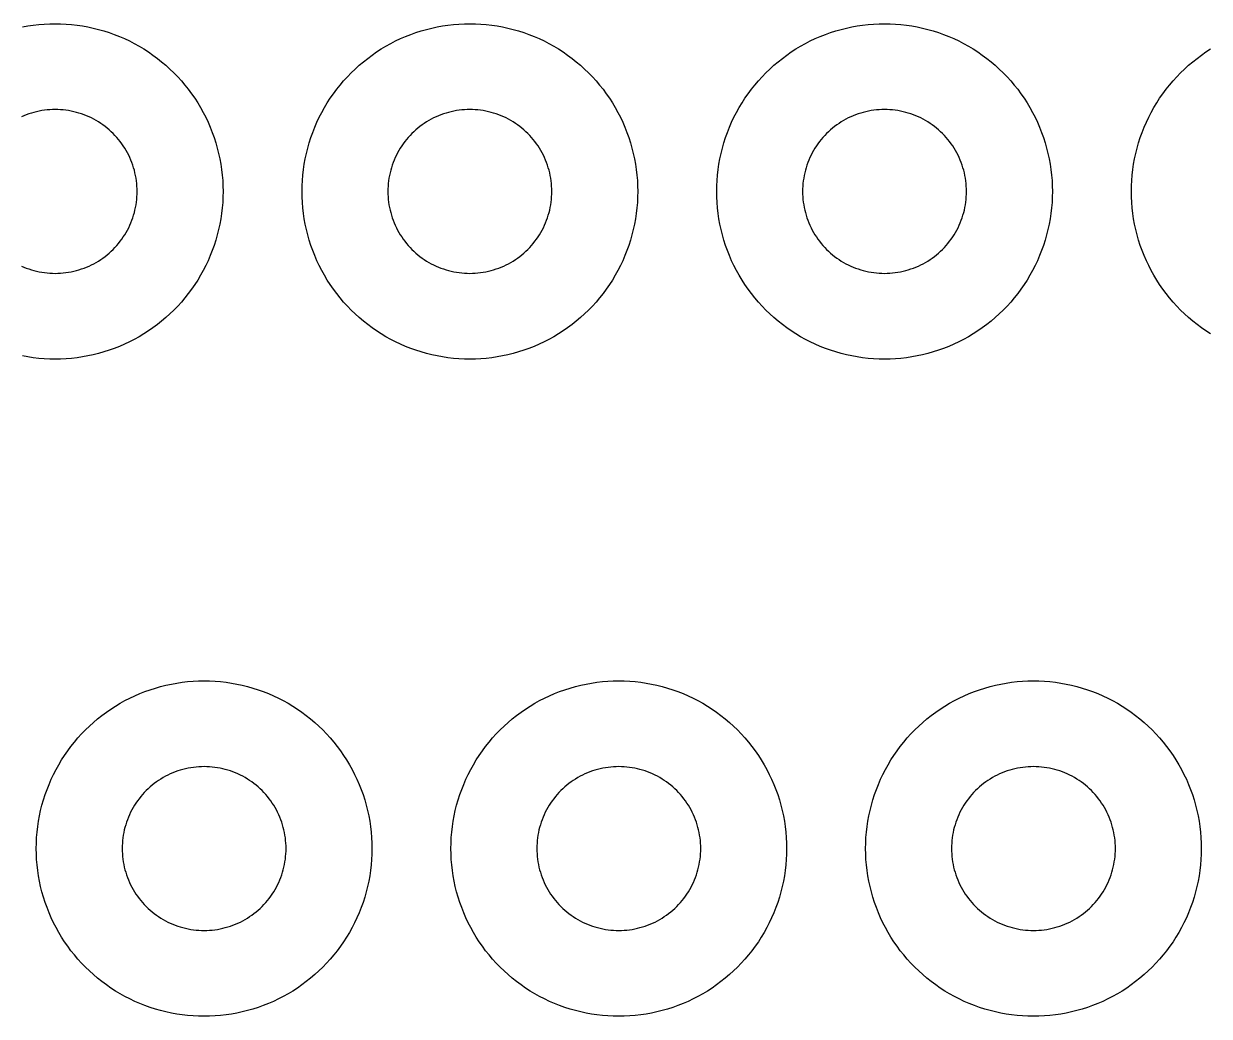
# Model space of a CAD drawing. Header units: millimetres. Extents: x 0 to 476, y 5 to 280.
# Drawn here: x 230.4 to 290.4, y 4.6 to 54.9 of the extents above; entities that cross this region are included whole.
import ezdxf

# ---------------------------------------------------------------- set-up
doc = ezdxf.new("R2010")
doc.units = ezdxf.units.MM
doc.layers.add('CUT', color=1, linetype='Continuous')

msp = doc.modelspace()

# ---------------------------------------------------------------- linework, layer by layer
at = {"layer": 'CUT'}
for points in [[(230.3, 54.77), (230.573, 54.82), (230.848, 54.861), (231.125, 54.892), (231.402, 54.915), (231.68, 54.929), (231.958, 54.933), (232.236, 54.929), (232.514, 54.915), (232.791, 54.892), (233.067, 54.861), (233.343, 54.82), (233.616, 54.77), (233.888, 54.711), (234.158, 54.644), (234.425, 54.567), (234.69, 54.482), (234.952, 54.389), (235.211, 54.286), (235.466, 54.176), (235.717, 54.057), (235.965, 53.93), (236.208, 53.795), (236.446, 53.652), (236.68, 53.501), (236.909, 53.343), (237.132, 53.177), (237.35, 53.004), (237.562, 52.824), (237.768, 52.637), (237.968, 52.444), (238.162, 52.244), (238.349, 52.038), (238.529, 51.826), (238.701, 51.608), (238.867, 51.384), (239.025, 51.156), (239.176, 50.922), (239.319, 50.683), (239.454, 50.44), (239.581, 50.193), (239.7, 49.941), (239.811, 49.686), (239.913, 49.427), (240.007, 49.166), (240.092, 48.901), (240.168, 48.633), (240.236, 48.363), (240.295, 48.092), (240.344, 47.818), (240.385, 47.543), (240.417, 47.266), (240.44, 46.989), (240.453, 46.711), (240.458, 46.433), (240.453, 46.155), (240.453, 46.155), (240.44, 45.877), (240.417, 45.6), (240.385, 45.324), (240.344, 45.049), (240.295, 44.775), (240.236, 44.503), (240.168, 44.233), (240.092, 43.966), (240.007, 43.701), (239.913, 43.439), (239.811, 43.181), (239.7, 42.925), (239.581, 42.674), (239.454, 42.426), (239.319, 42.183), (239.176, 41.945), (239.025, 41.711), (238.867, 41.482), (238.701, 41.259), (238.529, 41.041), (238.349, 40.829), (238.162, 40.623), (237.968, 40.423), (237.768, 40.229), (237.562, 40.043), (237.35, 39.863), (237.132, 39.69), (236.909, 39.524), (236.68, 39.366), (236.446, 39.215), (236.208, 39.072), (235.965, 38.937), (235.717, 38.81), (235.466, 38.691), (235.211, 38.58), (234.952, 38.478), (234.69, 38.384), (234.425, 38.299), (234.158, 38.223), (233.888, 38.155), (233.616, 38.097), (233.343, 38.047), (233.067, 38.006), (232.791, 37.974), (232.514, 37.952), (232.236, 37.938), (231.958, 37.933), (231.68, 37.938), (231.402, 37.952), (231.125, 37.974), (230.848, 38.006), (230.573, 38.047), (230.3, 38.097)], [(290.469, 39.215), (290.236, 39.366), (290.007, 39.524), (289.783, 39.69), (289.566, 39.863), (289.353, 40.043), (289.147, 40.229), (288.948, 40.423), (288.754, 40.623), (288.567, 40.829), (288.387, 41.041), (288.214, 41.259), (288.049, 41.482), (287.89, 41.711), (287.74, 41.945), (287.597, 42.183), (287.462, 42.426), (287.334, 42.674), (287.216, 42.925), (287.105, 43.181), (287.003, 43.439), (286.909, 43.701), (286.824, 43.966), (286.748, 44.233), (286.68, 44.503), (286.621, 44.775), (286.571, 45.049), (286.531, 45.324), (286.499, 45.6), (286.476, 45.877), (286.462, 46.155), (286.458, 46.433), (286.462, 46.711), (286.476, 46.989), (286.499, 47.266), (286.531, 47.543), (286.571, 47.818), (286.621, 48.092), (286.68, 48.363), (286.748, 48.633), (286.824, 48.901), (286.909, 49.166), (287.003, 49.427), (287.105, 49.686), (287.216, 49.941), (287.334, 50.193), (287.462, 50.44), (287.597, 50.683), (287.74, 50.922), (287.89, 51.156), (288.049, 51.384), (288.214, 51.608), (288.387, 51.826), (288.567, 52.038), (288.754, 52.244), (288.948, 52.444), (289.147, 52.637), (289.353, 52.824), (289.566, 53.004), (289.783, 53.177), (290.007, 53.343), (290.236, 53.501), (290.469, 53.652)], [(230.245, 42.653), (230.37, 42.599), (230.496, 42.549), (230.624, 42.504), (230.753, 42.462), (230.884, 42.425), (231.016, 42.392), (231.148, 42.363), (231.282, 42.339), (231.416, 42.319), (231.551, 42.303), (231.686, 42.292), (231.822, 42.286), (231.958, 42.283), (232.094, 42.286), (232.229, 42.292), (232.365, 42.303), (232.5, 42.319), (232.634, 42.339), (232.768, 42.363), (232.9, 42.392), (233.032, 42.425), (233.163, 42.462), (233.292, 42.504), (233.42, 42.549), (233.546, 42.599), (233.671, 42.653), (233.793, 42.711), (233.914, 42.773), (234.033, 42.839), (234.149, 42.909), (234.264, 42.983), (234.375, 43.06), (234.484, 43.141), (234.591, 43.225), (234.694, 43.313), (234.795, 43.404), (234.892, 43.499), (234.987, 43.596), (235.078, 43.697), (235.166, 43.801), (235.25, 43.907), (235.331, 44.016), (235.409, 44.128), (235.482, 44.242), (235.552, 44.358), (235.618, 44.477), (235.68, 44.598), (235.738, 44.721), (235.792, 44.845), (235.842, 44.971), (235.888, 45.099), (235.929, 45.229), (235.967, 45.359), (236, 45.491), (236.028, 45.624), (236.052, 45.757), (236.072, 45.892), (236.088, 46.027), (236.099, 46.162), (236.106, 46.298), (236.108, 46.433), (236.106, 46.569), (236.106, 46.569), (236.099, 46.705), (236.088, 46.84), (236.072, 46.975), (236.052, 47.109), (236.028, 47.243), (236, 47.376), (235.967, 47.507), (235.929, 47.638), (235.888, 47.767), (235.842, 47.895), (235.792, 48.021), (235.738, 48.146), (235.68, 48.269), (235.618, 48.39), (235.552, 48.508), (235.482, 48.625), (235.409, 48.739), (235.331, 48.851), (235.25, 48.96), (235.166, 49.066), (235.078, 49.17), (234.987, 49.27), (234.892, 49.368), (234.795, 49.462), (234.694, 49.553), (234.591, 49.641), (234.484, 49.726), (234.375, 49.807), (234.264, 49.884), (234.149, 49.958), (234.033, 50.027), (233.914, 50.093), (233.793, 50.155), (233.671, 50.213), (233.546, 50.267), (233.42, 50.317), (233.292, 50.363), (233.163, 50.405), (233.032, 50.442), (232.9, 50.475), (232.768, 50.504), (232.634, 50.528), (232.5, 50.548), (232.365, 50.563), (232.229, 50.574), (232.094, 50.581), (231.958, 50.583), (231.822, 50.581), (231.686, 50.574), (231.551, 50.563), (231.416, 50.548), (231.282, 50.528), (231.148, 50.504), (231.016, 50.475), (230.884, 50.442), (230.753, 50.405), (230.624, 50.363), (230.496, 50.317), (230.37, 50.267), (230.245, 50.213)]]:
    msp.add_lwpolyline(points, dxfattribs=at)
for points in [[(261.453, 46.155), (261.44, 45.877), (261.417, 45.6), (261.385, 45.324), (261.344, 45.049), (261.295, 44.775), (261.236, 44.503), (261.168, 44.233), (261.092, 43.966), (261.007, 43.701), (260.913, 43.439), (260.811, 43.181), (260.7, 42.925), (260.581, 42.674), (260.454, 42.426), (260.319, 42.183), (260.176, 41.945), (260.025, 41.711), (259.867, 41.482), (259.701, 41.259), (259.529, 41.041), (259.349, 40.829), (259.162, 40.623), (258.968, 40.423), (258.768, 40.229), (258.562, 40.043), (258.35, 39.863), (258.132, 39.69), (257.909, 39.524), (257.68, 39.366), (257.446, 39.215), (257.208, 39.072), (256.965, 38.937), (256.717, 38.81), (256.466, 38.691), (256.211, 38.58), (255.952, 38.478), (255.69, 38.384), (255.425, 38.299), (255.158, 38.223), (254.888, 38.155), (254.616, 38.097), (254.343, 38.047), (254.067, 38.006), (253.791, 37.974), (253.514, 37.952), (253.236, 37.938), (252.958, 37.933), (252.68, 37.938), (252.402, 37.952), (252.125, 37.974), (251.848, 38.006), (251.573, 38.047), (251.3, 38.097), (251.028, 38.155), (250.758, 38.223), (250.49, 38.299), (250.226, 38.384), (249.964, 38.478), (249.705, 38.58), (249.45, 38.691), (249.198, 38.81), (248.951, 38.937), (248.708, 39.072), (248.469, 39.215), (248.236, 39.366), (248.007, 39.524), (247.783, 39.69), (247.566, 39.863), (247.353, 40.043), (247.147, 40.229), (246.948, 40.423), (246.754, 40.623), (246.567, 40.829), (246.387, 41.041), (246.214, 41.259), (246.049, 41.482), (245.89, 41.711), (245.74, 41.945), (245.597, 42.183), (245.462, 42.426), (245.334, 42.674), (245.216, 42.925), (245.105, 43.181), (245.003, 43.439), (244.909, 43.701), (244.824, 43.966), (244.748, 44.233), (244.68, 44.503), (244.621, 44.775), (244.571, 45.049), (244.531, 45.324), (244.499, 45.6), (244.476, 45.877), (244.462, 46.155), (244.458, 46.433), (244.462, 46.711), (244.476, 46.989), (244.499, 47.266), (244.531, 47.543), (244.571, 47.818), (244.621, 48.092), (244.68, 48.363), (244.748, 48.633), (244.824, 48.901), (244.909, 49.166), (245.003, 49.427), (245.105, 49.686), (245.216, 49.941), (245.334, 50.193), (245.462, 50.44), (245.597, 50.683), (245.74, 50.922), (245.89, 51.156), (246.049, 51.384), (246.214, 51.608), (246.387, 51.826), (246.567, 52.038), (246.754, 52.244), (246.948, 52.444), (247.147, 52.637), (247.353, 52.824), (247.566, 53.004), (247.783, 53.177), (248.007, 53.343), (248.236, 53.501), (248.469, 53.652), (248.708, 53.795), (248.951, 53.93), (249.198, 54.057), (249.45, 54.176), (249.705, 54.286), (249.964, 54.389), (250.226, 54.482), (250.49, 54.567), (250.758, 54.644), (251.028, 54.711), (251.3, 54.77), (251.573, 54.82), (251.848, 54.861), (252.125, 54.892), (252.402, 54.915), (252.68, 54.929), (252.958, 54.933), (253.236, 54.929), (253.514, 54.915), (253.791, 54.892), (254.067, 54.861), (254.343, 54.82), (254.616, 54.77), (254.888, 54.711), (255.158, 54.644), (255.425, 54.567), (255.69, 54.482), (255.952, 54.389), (256.211, 54.286), (256.466, 54.176), (256.717, 54.057), (256.965, 53.93), (257.208, 53.795), (257.446, 53.652), (257.68, 53.501), (257.909, 53.343), (258.132, 53.177), (258.35, 53.004), (258.562, 52.824), (258.768, 52.637), (258.968, 52.444), (259.162, 52.244), (259.349, 52.038), (259.529, 51.826), (259.701, 51.608), (259.867, 51.384), (260.025, 51.156), (260.176, 50.922), (260.319, 50.683), (260.454, 50.44), (260.581, 50.193), (260.7, 49.941), (260.811, 49.686), (260.913, 49.427), (261.007, 49.166), (261.092, 48.901), (261.168, 48.633), (261.236, 48.363), (261.295, 48.092), (261.344, 47.818), (261.385, 47.543), (261.417, 47.266), (261.44, 46.989), (261.453, 46.711), (261.458, 46.433), (261.453, 46.155)], [(282.453, 46.155), (282.44, 45.877), (282.417, 45.6), (282.385, 45.324), (282.344, 45.049), (282.295, 44.775), (282.236, 44.503), (282.168, 44.233), (282.092, 43.966), (282.007, 43.701), (281.913, 43.439), (281.811, 43.181), (281.7, 42.925), (281.581, 42.674), (281.454, 42.426), (281.319, 42.183), (281.176, 41.945), (281.025, 41.711), (280.867, 41.482), (280.701, 41.259), (280.529, 41.041), (280.349, 40.829), (280.162, 40.623), (279.968, 40.423), (279.768, 40.229), (279.562, 40.043), (279.35, 39.863), (279.132, 39.69), (278.909, 39.524), (278.68, 39.366), (278.446, 39.215), (278.208, 39.072), (277.965, 38.937), (277.717, 38.81), (277.466, 38.691), (277.211, 38.58), (276.952, 38.478), (276.69, 38.384), (276.425, 38.299), (276.158, 38.223), (275.888, 38.155), (275.616, 38.097), (275.343, 38.047), (275.067, 38.006), (274.791, 37.974), (274.514, 37.952), (274.236, 37.938), (273.958, 37.933), (273.68, 37.938), (273.402, 37.952), (273.125, 37.974), (272.848, 38.006), (272.573, 38.047), (272.3, 38.097), (272.028, 38.155), (271.758, 38.223), (271.49, 38.299), (271.226, 38.384), (270.964, 38.478), (270.705, 38.58), (270.45, 38.691), (270.198, 38.81), (269.951, 38.937), (269.708, 39.072), (269.469, 39.215), (269.236, 39.366), (269.007, 39.524), (268.783, 39.69), (268.566, 39.863), (268.353, 40.043), (268.147, 40.229), (267.948, 40.423), (267.754, 40.623), (267.567, 40.829), (267.387, 41.041), (267.214, 41.259), (267.049, 41.482), (266.89, 41.711), (266.74, 41.945), (266.597, 42.183), (266.462, 42.426), (266.334, 42.674), (266.216, 42.925), (266.105, 43.181), (266.003, 43.439), (265.909, 43.701), (265.824, 43.966), (265.748, 44.233), (265.68, 44.503), (265.621, 44.775), (265.571, 45.049), (265.531, 45.324), (265.499, 45.6), (265.476, 45.877), (265.462, 46.155), (265.458, 46.433), (265.462, 46.711), (265.476, 46.989), (265.499, 47.266), (265.531, 47.543), (265.571, 47.818), (265.621, 48.092), (265.68, 48.363), (265.748, 48.633), (265.824, 48.901), (265.909, 49.166), (266.003, 49.427), (266.105, 49.686), (266.216, 49.941), (266.334, 50.193), (266.462, 50.44), (266.597, 50.683), (266.74, 50.922), (266.89, 51.156), (267.049, 51.384), (267.214, 51.608), (267.387, 51.826), (267.567, 52.038), (267.754, 52.244), (267.948, 52.444), (268.147, 52.637), (268.353, 52.824), (268.566, 53.004), (268.783, 53.177), (269.007, 53.343), (269.236, 53.501), (269.469, 53.652), (269.708, 53.795), (269.951, 53.93), (270.198, 54.057), (270.45, 54.176), (270.705, 54.286), (270.964, 54.389), (271.226, 54.482), (271.49, 54.567), (271.758, 54.644), (272.028, 54.711), (272.3, 54.77), (272.573, 54.82), (272.848, 54.861), (273.125, 54.892), (273.402, 54.915), (273.68, 54.929), (273.958, 54.933), (274.236, 54.929), (274.514, 54.915), (274.791, 54.892), (275.067, 54.861), (275.343, 54.82), (275.616, 54.77), (275.888, 54.711), (276.158, 54.644), (276.425, 54.567), (276.69, 54.482), (276.952, 54.389), (277.211, 54.286), (277.466, 54.176), (277.717, 54.057), (277.965, 53.93), (278.208, 53.795), (278.446, 53.652), (278.68, 53.501), (278.909, 53.343), (279.132, 53.177), (279.35, 53.004), (279.562, 52.824), (279.768, 52.637), (279.968, 52.444), (280.162, 52.244), (280.349, 52.038), (280.529, 51.826), (280.701, 51.608), (280.867, 51.384), (281.025, 51.156), (281.176, 50.922), (281.319, 50.683), (281.454, 50.44), (281.581, 50.193), (281.7, 49.941), (281.811, 49.686), (281.913, 49.427), (282.007, 49.166), (282.092, 48.901), (282.168, 48.633), (282.236, 48.363), (282.295, 48.092), (282.344, 47.818), (282.385, 47.543), (282.417, 47.266), (282.44, 46.989), (282.453, 46.711), (282.458, 46.433), (282.453, 46.155)], [(257.106, 46.569), (257.099, 46.705), (257.088, 46.84), (257.072, 46.975), (257.052, 47.109), (257.028, 47.243), (257, 47.376), (256.967, 47.507), (256.929, 47.638), (256.888, 47.767), (256.842, 47.895), (256.792, 48.021), (256.738, 48.146), (256.68, 48.269), (256.618, 48.39), (256.552, 48.508), (256.482, 48.625), (256.409, 48.739), (256.331, 48.851), (256.25, 48.96), (256.166, 49.066), (256.078, 49.17), (255.987, 49.27), (255.892, 49.368), (255.795, 49.462), (255.694, 49.553), (255.591, 49.641), (255.484, 49.726), (255.375, 49.807), (255.264, 49.884), (255.149, 49.958), (255.033, 50.027), (254.914, 50.093), (254.793, 50.155), (254.671, 50.213), (254.546, 50.267), (254.42, 50.317), (254.292, 50.363), (254.163, 50.405), (254.032, 50.442), (253.9, 50.475), (253.768, 50.504), (253.634, 50.528), (253.5, 50.548), (253.365, 50.563), (253.229, 50.574), (253.094, 50.581), (252.958, 50.583), (252.822, 50.581), (252.686, 50.574), (252.551, 50.563), (252.416, 50.548), (252.282, 50.528), (252.148, 50.504), (252.016, 50.475), (251.884, 50.442), (251.753, 50.405), (251.624, 50.363), (251.496, 50.317), (251.37, 50.267), (251.245, 50.213), (251.122, 50.155), (251.002, 50.093), (250.883, 50.027), (250.766, 49.958), (250.652, 49.884), (250.541, 49.807), (250.432, 49.726), (250.325, 49.641), (250.222, 49.553), (250.121, 49.462), (250.023, 49.368), (249.929, 49.27), (249.838, 49.17), (249.75, 49.066), (249.665, 48.96), (249.585, 48.851), (249.507, 48.739), (249.434, 48.625), (249.364, 48.508), (249.298, 48.39), (249.236, 48.269), (249.178, 48.146), (249.124, 48.021), (249.074, 47.895), (249.028, 47.767), (248.987, 47.638), (248.949, 47.507), (248.916, 47.376), (248.888, 47.243), (248.863, 47.109), (248.843, 46.975), (248.828, 46.84), (248.817, 46.705), (248.81, 46.569), (248.808, 46.433), (248.81, 46.298), (248.817, 46.162), (248.828, 46.027), (248.843, 45.892), (248.863, 45.757), (248.888, 45.624), (248.916, 45.491), (248.949, 45.359), (248.987, 45.229), (249.028, 45.099), (249.074, 44.971), (249.124, 44.845), (249.178, 44.721), (249.236, 44.598), (249.298, 44.477), (249.364, 44.358), (249.434, 44.242), (249.507, 44.128), (249.585, 44.016), (249.665, 43.907), (249.75, 43.801), (249.838, 43.697), (249.929, 43.596), (250.023, 43.499), (250.121, 43.404), (250.222, 43.313), (250.325, 43.225), (250.432, 43.141), (250.541, 43.06), (250.652, 42.983), (250.766, 42.909), (250.883, 42.839), (251.002, 42.773), (251.122, 42.711), (251.245, 42.653), (251.37, 42.599), (251.496, 42.549), (251.624, 42.504), (251.753, 42.462), (251.884, 42.425), (252.016, 42.392), (252.148, 42.363), (252.282, 42.339), (252.416, 42.319), (252.551, 42.303), (252.686, 42.292), (252.822, 42.286), (252.958, 42.283), (253.094, 42.286), (253.229, 42.292), (253.365, 42.303), (253.5, 42.319), (253.634, 42.339), (253.768, 42.363), (253.9, 42.392), (254.032, 42.425), (254.163, 42.462), (254.292, 42.504), (254.42, 42.549), (254.546, 42.599), (254.671, 42.653), (254.793, 42.711), (254.914, 42.773), (255.033, 42.839), (255.149, 42.909), (255.264, 42.983), (255.375, 43.06), (255.484, 43.141), (255.591, 43.225), (255.694, 43.313), (255.795, 43.404), (255.892, 43.499), (255.987, 43.596), (256.078, 43.697), (256.166, 43.801), (256.25, 43.907), (256.331, 44.016), (256.409, 44.128), (256.482, 44.242), (256.552, 44.358), (256.618, 44.477), (256.68, 44.598), (256.738, 44.721), (256.792, 44.845), (256.842, 44.971), (256.888, 45.099), (256.929, 45.229), (256.967, 45.359), (257, 45.491), (257.028, 45.624), (257.052, 45.757), (257.072, 45.892), (257.088, 46.027), (257.099, 46.162), (257.106, 46.298), (257.108, 46.433), (257.106, 46.569)], [(278.106, 46.569), (278.099, 46.705), (278.088, 46.84), (278.072, 46.975), (278.052, 47.109), (278.028, 47.243), (278, 47.376), (277.967, 47.507), (277.929, 47.638), (277.888, 47.767), (277.842, 47.895), (277.792, 48.021), (277.738, 48.146), (277.68, 48.269), (277.618, 48.39), (277.552, 48.508), (277.482, 48.625), (277.409, 48.739), (277.331, 48.851), (277.25, 48.96), (277.166, 49.066), (277.078, 49.17), (276.987, 49.27), (276.892, 49.368), (276.795, 49.462), (276.694, 49.553), (276.591, 49.641), (276.484, 49.726), (276.375, 49.807), (276.264, 49.884), (276.149, 49.958), (276.033, 50.027), (275.914, 50.093), (275.793, 50.155), (275.671, 50.213), (275.546, 50.267), (275.42, 50.317), (275.292, 50.363), (275.163, 50.405), (275.032, 50.442), (274.9, 50.475), (274.768, 50.504), (274.634, 50.528), (274.5, 50.548), (274.365, 50.563), (274.229, 50.574), (274.094, 50.581), (273.958, 50.583), (273.822, 50.581), (273.686, 50.574), (273.551, 50.563), (273.416, 50.548), (273.282, 50.528), (273.148, 50.504), (273.016, 50.475), (272.884, 50.442), (272.753, 50.405), (272.624, 50.363), (272.496, 50.317), (272.37, 50.267), (272.245, 50.213), (272.122, 50.155), (272.002, 50.093), (271.883, 50.027), (271.766, 49.958), (271.652, 49.884), (271.541, 49.807), (271.432, 49.726), (271.325, 49.641), (271.222, 49.553), (271.121, 49.462), (271.023, 49.368), (270.929, 49.27), (270.838, 49.17), (270.75, 49.066), (270.665, 48.96), (270.585, 48.851), (270.507, 48.739), (270.434, 48.625), (270.364, 48.508), (270.298, 48.39), (270.236, 48.269), (270.178, 48.146), (270.124, 48.021), (270.074, 47.895), (270.028, 47.767), (269.987, 47.638), (269.949, 47.507), (269.916, 47.376), (269.888, 47.243), (269.863, 47.109), (269.843, 46.975), (269.828, 46.84), (269.817, 46.705), (269.81, 46.569), (269.808, 46.433), (269.81, 46.298), (269.817, 46.162), (269.828, 46.027), (269.843, 45.892), (269.863, 45.757), (269.888, 45.624), (269.916, 45.491), (269.949, 45.359), (269.987, 45.229), (270.028, 45.099), (270.074, 44.971), (270.124, 44.845), (270.178, 44.721), (270.236, 44.598), (270.298, 44.477), (270.364, 44.358), (270.434, 44.242), (270.507, 44.128), (270.585, 44.016), (270.665, 43.907), (270.75, 43.801), (270.838, 43.697), (270.929, 43.596), (271.023, 43.499), (271.121, 43.404), (271.222, 43.313), (271.325, 43.225), (271.432, 43.141), (271.541, 43.06), (271.652, 42.983), (271.766, 42.909), (271.883, 42.839), (272.002, 42.773), (272.122, 42.711), (272.245, 42.653), (272.37, 42.599), (272.496, 42.549), (272.624, 42.504), (272.753, 42.462), (272.884, 42.425), (273.016, 42.392), (273.148, 42.363), (273.282, 42.339), (273.416, 42.319), (273.551, 42.303), (273.686, 42.292), (273.822, 42.286), (273.958, 42.283), (274.094, 42.286), (274.229, 42.292), (274.365, 42.303), (274.5, 42.319), (274.634, 42.339), (274.768, 42.363), (274.9, 42.392), (275.032, 42.425), (275.163, 42.462), (275.292, 42.504), (275.42, 42.549), (275.546, 42.599), (275.671, 42.653), (275.793, 42.711), (275.914, 42.773), (276.033, 42.839), (276.149, 42.909), (276.264, 42.983), (276.375, 43.06), (276.484, 43.141), (276.591, 43.225), (276.694, 43.313), (276.795, 43.404), (276.892, 43.499), (276.987, 43.596), (277.078, 43.697), (277.166, 43.801), (277.25, 43.907), (277.331, 44.016), (277.409, 44.128), (277.482, 44.242), (277.552, 44.358), (277.618, 44.477), (277.68, 44.598), (277.738, 44.721), (277.792, 44.845), (277.842, 44.971), (277.888, 45.099), (277.929, 45.229), (277.967, 45.359), (278, 45.491), (278.028, 45.624), (278.052, 45.757), (278.072, 45.892), (278.088, 46.027), (278.099, 46.162), (278.106, 46.298), (278.108, 46.433), (278.106, 46.569)], [(247.995, 12.859), (247.982, 12.581), (247.959, 12.304), (247.927, 12.028), (247.886, 11.753), (247.837, 11.479), (247.778, 11.207), (247.71, 10.937), (247.634, 10.67), (247.549, 10.405), (247.455, 10.143), (247.353, 9.884), (247.242, 9.629), (247.123, 9.378), (246.996, 9.13), (246.861, 8.887), (246.718, 8.649), (246.567, 8.415), (246.409, 8.186), (246.244, 7.963), (246.071, 7.745), (245.891, 7.533), (245.704, 7.327), (245.51, 7.127), (245.311, 6.933), (245.104, 6.747), (244.892, 6.567), (244.674, 6.394), (244.451, 6.228), (244.222, 6.07), (243.989, 5.919), (243.75, 5.776), (243.507, 5.641), (243.259, 5.514), (243.008, 5.395), (242.753, 5.284), (242.494, 5.182), (242.232, 5.088), (241.967, 5.003), (241.7, 4.927), (241.43, 4.859), (241.158, 4.801), (240.885, 4.751), (240.609, 4.71), (240.333, 4.678), (240.056, 4.655), (239.778, 4.642), (239.5, 4.637), (239.222, 4.642), (238.944, 4.655), (238.667, 4.678), (238.391, 4.71), (238.115, 4.751), (237.842, 4.801), (237.57, 4.859), (237.3, 4.927), (237.033, 5.003), (236.768, 5.088), (236.506, 5.182), (236.247, 5.284), (235.992, 5.395), (235.741, 5.514), (235.493, 5.641), (235.25, 5.776), (235.011, 5.919), (234.778, 6.07), (234.549, 6.228), (234.326, 6.394), (234.108, 6.567), (233.896, 6.747), (233.689, 6.933), (233.49, 7.127), (233.296, 7.327), (233.109, 7.533), (232.929, 7.745), (232.756, 7.963), (232.591, 8.186), (232.433, 8.415), (232.282, 8.649), (232.139, 8.887), (232.004, 9.13), (231.877, 9.378), (231.758, 9.629), (231.647, 9.884), (231.545, 10.143), (231.451, 10.405), (231.366, 10.67), (231.29, 10.937), (231.222, 11.207), (231.163, 11.479), (231.114, 11.753), (231.073, 12.028), (231.041, 12.304), (231.018, 12.581), (231.005, 12.859), (231, 13.137), (231.005, 13.415), (231.018, 13.693), (231.041, 13.97), (231.073, 14.247), (231.114, 14.522), (231.163, 14.796), (231.222, 15.067), (231.29, 15.337), (231.366, 15.605), (231.451, 15.869), (231.545, 16.131), (231.647, 16.39), (231.758, 16.645), (231.877, 16.897), (232.004, 17.144), (232.139, 17.387), (232.282, 17.626), (232.433, 17.86), (232.591, 18.088), (232.756, 18.312), (232.929, 18.53), (233.109, 18.742), (233.296, 18.948), (233.49, 19.148), (233.689, 19.341), (233.896, 19.528), (234.108, 19.708), (234.326, 19.881), (234.549, 20.046), (234.778, 20.205), (235.011, 20.355), (235.25, 20.498), (235.493, 20.634), (235.741, 20.761), (235.992, 20.88), (236.247, 20.99), (236.506, 21.092), (236.768, 21.186), (237.033, 21.271), (237.3, 21.348), (237.57, 21.415), (237.842, 21.474), (238.115, 21.524), (238.391, 21.565), (238.667, 21.596), (238.944, 21.619), (239.222, 21.633), (239.5, 21.637), (239.778, 21.633), (240.056, 21.619), (240.333, 21.596), (240.609, 21.565), (240.885, 21.524), (241.158, 21.474), (241.43, 21.415), (241.7, 21.348), (241.967, 21.271), (242.232, 21.186), (242.494, 21.092), (242.753, 20.99), (243.008, 20.88), (243.259, 20.761), (243.507, 20.634), (243.75, 20.498), (243.989, 20.355), (244.222, 20.205), (244.451, 20.046), (244.674, 19.881), (244.892, 19.708), (245.104, 19.528), (245.311, 19.341), (245.51, 19.148), (245.704, 18.948), (245.891, 18.742), (246.071, 18.53), (246.244, 18.312), (246.409, 18.088), (246.567, 17.86), (246.718, 17.626), (246.861, 17.387), (246.996, 17.144), (247.123, 16.897), (247.242, 16.645), (247.353, 16.39), (247.455, 16.131), (247.549, 15.869), (247.634, 15.605), (247.71, 15.337), (247.778, 15.067), (247.837, 14.796), (247.886, 14.522), (247.927, 14.247), (247.959, 13.97), (247.982, 13.693), (247.995, 13.415), (248, 13.137), (247.995, 12.859)], [(268.995, 12.859), (268.982, 12.581), (268.959, 12.304), (268.927, 12.028), (268.886, 11.753), (268.837, 11.479), (268.778, 11.207), (268.71, 10.937), (268.634, 10.67), (268.549, 10.405), (268.455, 10.143), (268.353, 9.884), (268.242, 9.629), (268.123, 9.378), (267.996, 9.13), (267.861, 8.887), (267.718, 8.649), (267.567, 8.415), (267.409, 8.186), (267.244, 7.963), (267.071, 7.745), (266.891, 7.533), (266.704, 7.327), (266.51, 7.127), (266.311, 6.933), (266.104, 6.747), (265.892, 6.567), (265.674, 6.394), (265.451, 6.228), (265.222, 6.07), (264.989, 5.919), (264.75, 5.776), (264.507, 5.641), (264.259, 5.514), (264.008, 5.395), (263.753, 5.284), (263.494, 5.182), (263.232, 5.088), (262.967, 5.003), (262.7, 4.927), (262.43, 4.859), (262.158, 4.801), (261.885, 4.751), (261.609, 4.71), (261.333, 4.678), (261.056, 4.655), (260.778, 4.642), (260.5, 4.637), (260.222, 4.642), (259.944, 4.655), (259.667, 4.678), (259.391, 4.71), (259.115, 4.751), (258.842, 4.801), (258.57, 4.859), (258.3, 4.927), (258.033, 5.003), (257.768, 5.088), (257.506, 5.182), (257.247, 5.284), (256.992, 5.395), (256.741, 5.514), (256.493, 5.641), (256.25, 5.776), (256.011, 5.919), (255.778, 6.07), (255.549, 6.228), (255.326, 6.394), (255.108, 6.567), (254.896, 6.747), (254.689, 6.933), (254.49, 7.127), (254.296, 7.327), (254.109, 7.533), (253.929, 7.745), (253.756, 7.963), (253.591, 8.186), (253.433, 8.415), (253.282, 8.649), (253.139, 8.887), (253.004, 9.13), (252.877, 9.378), (252.758, 9.629), (252.647, 9.884), (252.545, 10.143), (252.451, 10.405), (252.366, 10.67), (252.29, 10.937), (252.222, 11.207), (252.163, 11.479), (252.114, 11.753), (252.073, 12.028), (252.041, 12.304), (252.018, 12.581), (252.005, 12.859), (252, 13.137), (252.005, 13.415), (252.018, 13.693), (252.041, 13.97), (252.073, 14.247), (252.114, 14.522), (252.163, 14.796), (252.222, 15.067), (252.29, 15.337), (252.366, 15.605), (252.451, 15.869), (252.545, 16.131), (252.647, 16.39), (252.758, 16.645), (252.877, 16.897), (253.004, 17.144), (253.139, 17.387), (253.282, 17.626), (253.433, 17.86), (253.591, 18.088), (253.756, 18.312), (253.929, 18.53), (254.109, 18.742), (254.296, 18.948), (254.49, 19.148), (254.689, 19.341), (254.896, 19.528), (255.108, 19.708), (255.326, 19.881), (255.549, 20.046), (255.778, 20.205), (256.011, 20.355), (256.25, 20.498), (256.493, 20.634), (256.741, 20.761), (256.992, 20.88), (257.247, 20.99), (257.506, 21.092), (257.768, 21.186), (258.033, 21.271), (258.3, 21.348), (258.57, 21.415), (258.842, 21.474), (259.115, 21.524), (259.391, 21.565), (259.667, 21.596), (259.944, 21.619), (260.222, 21.633), (260.5, 21.637), (260.778, 21.633), (261.056, 21.619), (261.333, 21.596), (261.609, 21.565), (261.885, 21.524), (262.158, 21.474), (262.43, 21.415), (262.7, 21.348), (262.967, 21.271), (263.232, 21.186), (263.494, 21.092), (263.753, 20.99), (264.008, 20.88), (264.259, 20.761), (264.507, 20.634), (264.75, 20.498), (264.989, 20.355), (265.222, 20.205), (265.451, 20.046), (265.674, 19.881), (265.892, 19.708), (266.104, 19.528), (266.311, 19.341), (266.51, 19.148), (266.704, 18.948), (266.891, 18.742), (267.071, 18.53), (267.244, 18.312), (267.409, 18.088), (267.567, 17.86), (267.718, 17.626), (267.861, 17.387), (267.996, 17.144), (268.123, 16.897), (268.242, 16.645), (268.353, 16.39), (268.455, 16.131), (268.549, 15.869), (268.634, 15.605), (268.71, 15.337), (268.778, 15.067), (268.837, 14.796), (268.886, 14.522), (268.927, 14.247), (268.959, 13.97), (268.982, 13.693), (268.995, 13.415), (269, 13.137), (268.995, 12.859)], [(289.995, 12.859), (289.982, 12.581), (289.959, 12.304), (289.927, 12.028), (289.886, 11.753), (289.837, 11.479), (289.778, 11.207), (289.71, 10.937), (289.634, 10.67), (289.549, 10.405), (289.455, 10.143), (289.353, 9.884), (289.242, 9.629), (289.123, 9.378), (288.996, 9.13), (288.861, 8.887), (288.718, 8.649), (288.567, 8.415), (288.409, 8.186), (288.244, 7.963), (288.071, 7.745), (287.891, 7.533), (287.704, 7.327), (287.51, 7.127), (287.311, 6.933), (287.104, 6.747), (286.892, 6.567), (286.674, 6.394), (286.451, 6.228), (286.222, 6.07), (285.989, 5.919), (285.75, 5.776), (285.507, 5.641), (285.259, 5.514), (285.008, 5.395), (284.753, 5.284), (284.494, 5.182), (284.232, 5.088), (283.967, 5.003), (283.7, 4.927), (283.43, 4.859), (283.158, 4.801), (282.885, 4.751), (282.609, 4.71), (282.333, 4.678), (282.056, 4.655), (281.778, 4.642), (281.5, 4.637), (281.222, 4.642), (280.944, 4.655), (280.667, 4.678), (280.391, 4.71), (280.115, 4.751), (279.842, 4.801), (279.57, 4.859), (279.3, 4.927), (279.033, 5.003), (278.768, 5.088), (278.506, 5.182), (278.247, 5.284), (277.992, 5.395), (277.741, 5.514), (277.493, 5.641), (277.25, 5.776), (277.011, 5.919), (276.778, 6.07), (276.549, 6.228), (276.326, 6.394), (276.108, 6.567), (275.896, 6.747), (275.689, 6.933), (275.49, 7.127), (275.296, 7.327), (275.109, 7.533), (274.929, 7.745), (274.756, 7.963), (274.591, 8.186), (274.433, 8.415), (274.282, 8.649), (274.139, 8.887), (274.004, 9.13), (273.877, 9.378), (273.758, 9.629), (273.647, 9.884), (273.545, 10.143), (273.451, 10.405), (273.366, 10.67), (273.29, 10.937), (273.222, 11.207), (273.163, 11.479), (273.114, 11.753), (273.073, 12.028), (273.041, 12.304), (273.018, 12.581), (273.005, 12.859), (273, 13.137), (273.005, 13.415), (273.018, 13.693), (273.041, 13.97), (273.073, 14.247), (273.114, 14.522), (273.163, 14.796), (273.222, 15.067), (273.29, 15.337), (273.366, 15.605), (273.451, 15.869), (273.545, 16.131), (273.647, 16.39), (273.758, 16.645), (273.877, 16.897), (274.004, 17.144), (274.139, 17.387), (274.282, 17.626), (274.433, 17.86), (274.591, 18.088), (274.756, 18.312), (274.929, 18.53), (275.109, 18.742), (275.296, 18.948), (275.49, 19.148), (275.689, 19.341), (275.896, 19.528), (276.108, 19.708), (276.326, 19.881), (276.549, 20.046), (276.778, 20.205), (277.011, 20.355), (277.25, 20.498), (277.493, 20.634), (277.741, 20.761), (277.992, 20.88), (278.247, 20.99), (278.506, 21.092), (278.768, 21.186), (279.033, 21.271), (279.3, 21.348), (279.57, 21.415), (279.842, 21.474), (280.115, 21.524), (280.391, 21.565), (280.667, 21.596), (280.944, 21.619), (281.222, 21.633), (281.5, 21.637), (281.778, 21.633), (282.056, 21.619), (282.333, 21.596), (282.609, 21.565), (282.885, 21.524), (283.158, 21.474), (283.43, 21.415), (283.7, 21.348), (283.967, 21.271), (284.232, 21.186), (284.494, 21.092), (284.753, 20.99), (285.008, 20.88), (285.259, 20.761), (285.507, 20.634), (285.75, 20.498), (285.989, 20.355), (286.222, 20.205), (286.451, 20.046), (286.674, 19.881), (286.892, 19.708), (287.104, 19.528), (287.311, 19.341), (287.51, 19.148), (287.704, 18.948), (287.891, 18.742), (288.071, 18.53), (288.244, 18.312), (288.409, 18.088), (288.567, 17.86), (288.718, 17.626), (288.861, 17.387), (288.996, 17.144), (289.123, 16.897), (289.242, 16.645), (289.353, 16.39), (289.455, 16.131), (289.549, 15.869), (289.634, 15.605), (289.71, 15.337), (289.778, 15.067), (289.837, 14.796), (289.886, 14.522), (289.927, 14.247), (289.959, 13.97), (289.982, 13.693), (289.995, 13.415), (290, 13.137), (289.995, 12.859)], [(243.648, 13.273), (243.641, 13.409), (243.63, 13.544), (243.614, 13.679), (243.595, 13.813), (243.57, 13.947), (243.542, 14.08), (243.509, 14.211), (243.471, 14.342), (243.43, 14.471), (243.384, 14.599), (243.334, 14.725), (243.28, 14.85), (243.222, 14.973), (243.16, 15.094), (243.094, 15.212), (243.024, 15.329), (242.951, 15.443), (242.873, 15.555), (242.792, 15.664), (242.708, 15.77), (242.62, 15.874), (242.529, 15.974), (242.434, 16.072), (242.337, 16.166), (242.236, 16.257), (242.133, 16.345), (242.026, 16.43), (241.917, 16.511), (241.806, 16.588), (241.691, 16.661), (241.575, 16.731), (241.456, 16.797), (241.335, 16.859), (241.213, 16.917), (241.088, 16.971), (240.962, 17.021), (240.834, 17.067), (240.705, 17.109), (240.574, 17.146), (240.442, 17.179), (240.31, 17.208), (240.176, 17.232), (240.042, 17.252), (239.907, 17.267), (239.771, 17.278), (239.636, 17.285), (239.5, 17.287), (239.364, 17.285), (239.229, 17.278), (239.093, 17.267), (238.958, 17.252), (238.824, 17.232), (238.69, 17.208), (238.558, 17.179), (238.426, 17.146), (238.295, 17.109), (238.166, 17.067), (238.038, 17.021), (237.912, 16.971), (237.787, 16.917), (237.665, 16.859), (237.544, 16.797), (237.425, 16.731), (237.309, 16.661), (237.194, 16.588), (237.083, 16.511), (236.974, 16.43), (236.867, 16.345), (236.764, 16.257), (236.663, 16.166), (236.566, 16.072), (236.471, 15.974), (236.38, 15.874), (236.292, 15.77), (236.208, 15.664), (236.127, 15.555), (236.049, 15.443), (235.976, 15.329), (235.906, 15.212), (235.84, 15.094), (235.778, 14.973), (235.72, 14.85), (235.666, 14.725), (235.616, 14.599), (235.57, 14.471), (235.529, 14.342), (235.491, 14.211), (235.458, 14.08), (235.43, 13.947), (235.405, 13.813), (235.386, 13.679), (235.37, 13.544), (235.359, 13.409), (235.352, 13.273), (235.35, 13.137), (235.352, 13.001), (235.359, 12.866), (235.37, 12.73), (235.386, 12.596), (235.405, 12.461), (235.43, 12.328), (235.458, 12.195), (235.491, 12.063), (235.529, 11.933), (235.57, 11.803), (235.616, 11.675), (235.666, 11.549), (235.72, 11.425), (235.778, 11.302), (235.84, 11.181), (235.906, 11.062), (235.976, 10.946), (236.049, 10.832), (236.127, 10.72), (236.208, 10.611), (236.292, 10.505), (236.38, 10.401), (236.471, 10.3), (236.566, 10.203), (236.663, 10.108), (236.764, 10.017), (236.867, 9.929), (236.974, 9.845), (237.083, 9.764), (237.194, 9.687), (237.309, 9.613), (237.425, 9.543), (237.544, 9.477), (237.665, 9.415), (237.787, 9.357), (237.912, 9.303), (238.038, 9.253), (238.166, 9.207), (238.295, 9.166), (238.426, 9.129), (238.558, 9.096), (238.69, 9.067), (238.824, 9.043), (238.958, 9.023), (239.093, 9.007), (239.229, 8.996), (239.364, 8.989), (239.5, 8.987), (239.636, 8.989), (239.771, 8.996), (239.907, 9.007), (240.042, 9.023), (240.176, 9.043), (240.31, 9.067), (240.442, 9.096), (240.574, 9.129), (240.705, 9.166), (240.834, 9.207), (240.962, 9.253), (241.088, 9.303), (241.213, 9.357), (241.335, 9.415), (241.456, 9.477), (241.575, 9.543), (241.691, 9.613), (241.806, 9.687), (241.917, 9.764), (242.026, 9.845), (242.133, 9.929), (242.236, 10.017), (242.337, 10.108), (242.434, 10.203), (242.529, 10.3), (242.62, 10.401), (242.708, 10.505), (242.792, 10.611), (242.873, 10.72), (242.951, 10.832), (243.024, 10.946), (243.094, 11.062), (243.16, 11.181), (243.222, 11.302), (243.28, 11.425), (243.334, 11.549), (243.384, 11.675), (243.43, 11.803), (243.471, 11.933), (243.509, 12.063), (243.542, 12.195), (243.57, 12.328), (243.595, 12.461), (243.614, 12.596), (243.63, 12.73), (243.641, 12.866), (243.648, 13.001), (243.65, 13.137), (243.648, 13.273)], [(264.648, 13.273), (264.641, 13.409), (264.63, 13.544), (264.614, 13.679), (264.595, 13.813), (264.57, 13.947), (264.542, 14.08), (264.509, 14.211), (264.471, 14.342), (264.43, 14.471), (264.384, 14.599), (264.334, 14.725), (264.28, 14.85), (264.222, 14.973), (264.16, 15.094), (264.094, 15.212), (264.024, 15.329), (263.951, 15.443), (263.873, 15.555), (263.792, 15.664), (263.708, 15.77), (263.62, 15.874), (263.529, 15.974), (263.434, 16.072), (263.337, 16.166), (263.236, 16.257), (263.133, 16.345), (263.026, 16.43), (262.917, 16.511), (262.806, 16.588), (262.691, 16.661), (262.575, 16.731), (262.456, 16.797), (262.335, 16.859), (262.213, 16.917), (262.088, 16.971), (261.962, 17.021), (261.834, 17.067), (261.705, 17.109), (261.574, 17.146), (261.442, 17.179), (261.31, 17.208), (261.176, 17.232), (261.042, 17.252), (260.907, 17.267), (260.771, 17.278), (260.636, 17.285), (260.5, 17.287), (260.364, 17.285), (260.229, 17.278), (260.093, 17.267), (259.958, 17.252), (259.824, 17.232), (259.69, 17.208), (259.558, 17.179), (259.426, 17.146), (259.295, 17.109), (259.166, 17.067), (259.038, 17.021), (258.912, 16.971), (258.787, 16.917), (258.665, 16.859), (258.544, 16.797), (258.425, 16.731), (258.309, 16.661), (258.194, 16.588), (258.083, 16.511), (257.974, 16.43), (257.867, 16.345), (257.764, 16.257), (257.663, 16.166), (257.566, 16.072), (257.471, 15.974), (257.38, 15.874), (257.292, 15.77), (257.208, 15.664), (257.127, 15.555), (257.049, 15.443), (256.976, 15.329), (256.906, 15.212), (256.84, 15.094), (256.778, 14.973), (256.72, 14.85), (256.666, 14.725), (256.616, 14.599), (256.57, 14.471), (256.529, 14.342), (256.491, 14.211), (256.458, 14.08), (256.43, 13.947), (256.405, 13.813), (256.386, 13.679), (256.37, 13.544), (256.359, 13.409), (256.352, 13.273), (256.35, 13.137), (256.352, 13.001), (256.359, 12.866), (256.37, 12.73), (256.386, 12.596), (256.405, 12.461), (256.43, 12.328), (256.458, 12.195), (256.491, 12.063), (256.529, 11.933), (256.57, 11.803), (256.616, 11.675), (256.666, 11.549), (256.72, 11.425), (256.778, 11.302), (256.84, 11.181), (256.906, 11.062), (256.976, 10.946), (257.049, 10.832), (257.127, 10.72), (257.208, 10.611), (257.292, 10.505), (257.38, 10.401), (257.471, 10.3), (257.566, 10.203), (257.663, 10.108), (257.764, 10.017), (257.867, 9.929), (257.974, 9.845), (258.083, 9.764), (258.194, 9.687), (258.309, 9.613), (258.425, 9.543), (258.544, 9.477), (258.665, 9.415), (258.787, 9.357), (258.912, 9.303), (259.038, 9.253), (259.166, 9.207), (259.295, 9.166), (259.426, 9.129), (259.558, 9.096), (259.69, 9.067), (259.824, 9.043), (259.958, 9.023), (260.093, 9.007), (260.229, 8.996), (260.364, 8.989), (260.5, 8.987), (260.636, 8.989), (260.771, 8.996), (260.907, 9.007), (261.042, 9.023), (261.176, 9.043), (261.31, 9.067), (261.442, 9.096), (261.574, 9.129), (261.705, 9.166), (261.834, 9.207), (261.962, 9.253), (262.088, 9.303), (262.213, 9.357), (262.335, 9.415), (262.456, 9.477), (262.575, 9.543), (262.691, 9.613), (262.806, 9.687), (262.917, 9.764), (263.026, 9.845), (263.133, 9.929), (263.236, 10.017), (263.337, 10.108), (263.434, 10.203), (263.529, 10.3), (263.62, 10.401), (263.708, 10.505), (263.792, 10.611), (263.873, 10.72), (263.951, 10.832), (264.024, 10.946), (264.094, 11.062), (264.16, 11.181), (264.222, 11.302), (264.28, 11.425), (264.334, 11.549), (264.384, 11.675), (264.43, 11.803), (264.471, 11.933), (264.509, 12.063), (264.542, 12.195), (264.57, 12.328), (264.595, 12.461), (264.614, 12.596), (264.63, 12.73), (264.641, 12.866), (264.648, 13.001), (264.65, 13.137), (264.648, 13.273)], [(285.648, 13.273), (285.641, 13.409), (285.63, 13.544), (285.614, 13.679), (285.595, 13.813), (285.57, 13.947), (285.542, 14.08), (285.509, 14.211), (285.471, 14.342), (285.43, 14.471), (285.384, 14.599), (285.334, 14.725), (285.28, 14.85), (285.222, 14.973), (285.16, 15.094), (285.094, 15.212), (285.024, 15.329), (284.951, 15.443), (284.873, 15.555), (284.792, 15.664), (284.708, 15.77), (284.62, 15.874), (284.529, 15.974), (284.434, 16.072), (284.337, 16.166), (284.236, 16.257), (284.133, 16.345), (284.026, 16.43), (283.917, 16.511), (283.806, 16.588), (283.691, 16.661), (283.575, 16.731), (283.456, 16.797), (283.335, 16.859), (283.213, 16.917), (283.088, 16.971), (282.962, 17.021), (282.834, 17.067), (282.705, 17.109), (282.574, 17.146), (282.442, 17.179), (282.31, 17.208), (282.176, 17.232), (282.042, 17.252), (281.907, 17.267), (281.771, 17.278), (281.636, 17.285), (281.5, 17.287), (281.364, 17.285), (281.229, 17.278), (281.093, 17.267), (280.958, 17.252), (280.824, 17.232), (280.69, 17.208), (280.558, 17.179), (280.426, 17.146), (280.295, 17.109), (280.166, 17.067), (280.038, 17.021), (279.912, 16.971), (279.787, 16.917), (279.665, 16.859), (279.544, 16.797), (279.425, 16.731), (279.309, 16.661), (279.194, 16.588), (279.083, 16.511), (278.974, 16.43), (278.867, 16.345), (278.764, 16.257), (278.663, 16.166), (278.566, 16.072), (278.471, 15.974), (278.38, 15.874), (278.292, 15.77), (278.208, 15.664), (278.127, 15.555), (278.049, 15.443), (277.976, 15.329), (277.906, 15.212), (277.84, 15.094), (277.778, 14.973), (277.72, 14.85), (277.666, 14.725), (277.616, 14.599), (277.57, 14.471), (277.529, 14.342), (277.491, 14.211), (277.458, 14.08), (277.43, 13.947), (277.405, 13.813), (277.386, 13.679), (277.37, 13.544), (277.359, 13.409), (277.352, 13.273), (277.35, 13.137), (277.352, 13.001), (277.359, 12.866), (277.37, 12.73), (277.386, 12.596), (277.405, 12.461), (277.43, 12.328), (277.458, 12.195), (277.491, 12.063), (277.529, 11.933), (277.57, 11.803), (277.616, 11.675), (277.666, 11.549), (277.72, 11.425), (277.778, 11.302), (277.84, 11.181), (277.906, 11.062), (277.976, 10.946), (278.049, 10.832), (278.127, 10.72), (278.208, 10.611), (278.292, 10.505), (278.38, 10.401), (278.471, 10.3), (278.566, 10.203), (278.663, 10.108), (278.764, 10.017), (278.867, 9.929), (278.974, 9.845), (279.083, 9.764), (279.194, 9.687), (279.309, 9.613), (279.425, 9.543), (279.544, 9.477), (279.665, 9.415), (279.787, 9.357), (279.912, 9.303), (280.038, 9.253), (280.166, 9.207), (280.295, 9.166), (280.426, 9.129), (280.558, 9.096), (280.69, 9.067), (280.824, 9.043), (280.958, 9.023), (281.093, 9.007), (281.229, 8.996), (281.364, 8.989), (281.5, 8.987), (281.636, 8.989), (281.771, 8.996), (281.907, 9.007), (282.042, 9.023), (282.176, 9.043), (282.31, 9.067), (282.442, 9.096), (282.574, 9.129), (282.705, 9.166), (282.834, 9.207), (282.962, 9.253), (283.088, 9.303), (283.213, 9.357), (283.335, 9.415), (283.456, 9.477), (283.575, 9.543), (283.691, 9.613), (283.806, 9.687), (283.917, 9.764), (284.026, 9.845), (284.133, 9.929), (284.236, 10.017), (284.337, 10.108), (284.434, 10.203), (284.529, 10.3), (284.62, 10.401), (284.708, 10.505), (284.792, 10.611), (284.873, 10.72), (284.951, 10.832), (285.024, 10.946), (285.094, 11.062), (285.16, 11.181), (285.222, 11.302), (285.28, 11.425), (285.334, 11.549), (285.384, 11.675), (285.43, 11.803), (285.471, 11.933), (285.509, 12.063), (285.542, 12.195), (285.57, 12.328), (285.595, 12.461), (285.614, 12.596), (285.63, 12.73), (285.641, 12.866), (285.648, 13.001), (285.65, 13.137), (285.648, 13.273)]]:
    msp.add_lwpolyline(points, close=True, dxfattribs=at)

doc.saveas('drawing.dxf')
